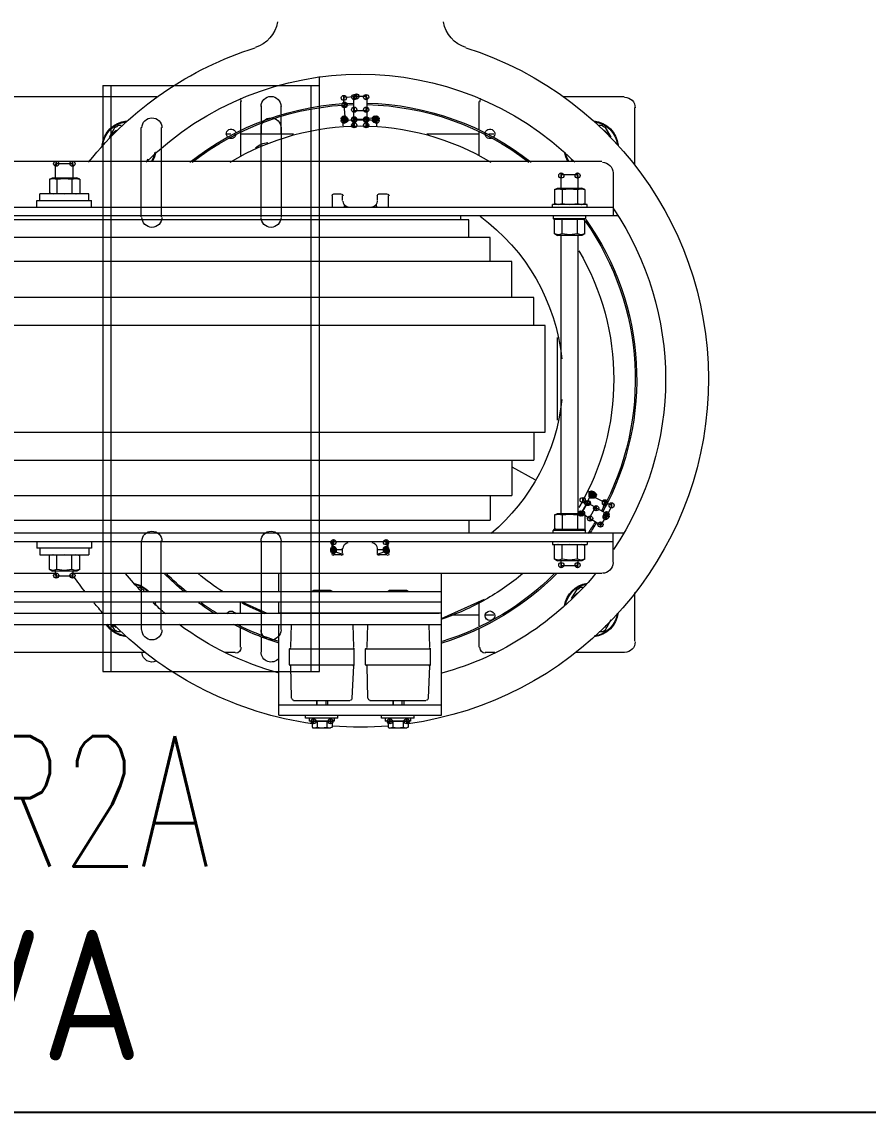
# Model space of a CAD drawing. Extents: x 758840 to 1108724, y -102573 to 143521.
# Drawn here: x 805965 to 806744, y 66133 to 67136 of the extents above; entities that cross this region are included whole.
import ezdxf

# ---------------------------------------------------------------- set-up
doc = ezdxf.new("R2010")
doc.units = 0
doc.header["$LTSCALE"] = 1000
doc.header["$MEASUREMENT"] = 0
for name, color, linetype in [('02电气-设备', 255, 'Continuous'), ('LWIRE', 1, 'Continuous'), ('PDF_0', 7, 'Continuous')]:
    doc.layers.add(name, color=color, linetype=linetype)
doc.styles.get("Standard").update_dxf_attribs({"font": 'gbenor.shx', "bigfont": 'gbcbig.shx'})
doc.styles.add('电气文字', font='txtd.shx', dxfattribs={"width": 0.8, "height": 3.5, "bigfont": 'HZTXT.shx'})

# ---------------------------------------------------------------- blocks, each defined once
blk = doc.blocks.new('2500KVA 变压器')
at = {"lineweight": -3}
blk.add_lwpolyline([(0, 0), (2400, 0), (2400, 1500), (0, 1500)], close=True, dxfattribs=at)
at = {"layer": 'PDF_0', "lineweight": 15}
for points in [[(1655.5, 405.6), (1854.9, 405.6), (1854.9, 945.3)], [(1655.5, 945.3), (1655.5, 405.6)], [(1655.5, 945.3), (1854.9, 945.3)], [(1662.9, 945.3), (1662.9, 405.6)], [(1847.4, 405.6), (1847.4, 945.3)], [(1854.9, 927), (1854.9, 953.5)], [(1407.7, 935.1), (1705.1, 935.1)], [(1877.4, 934.4), (1888.2, 935.1)], [(1877.4, 929), (1877.4, 933.8)], [(1886.2, 934.4), (1886.2, 908.6)], [(1897.8, 935.1), (1886.9, 935.1)], [(1898.5, 934.4), (1898.5, 908.6)], [(2079.5, 935.1), (2135.3, 935.1)], [(1782.1, 930.4), (1782.1, 904.5)], [(1801.1, 926.3), (1801.1, 912.7)], [(1819.5, 918.8), (1819.5, 926.3)], [(1854.9, 905.9), (1854.9, 925.6)], [(1877.4, 927.6), (1878.7, 912.7)], [(1880.8, 927.6), (1878, 927.6)], [(2001.9, 904.5), (2001.9, 930.4)], [(2144.9, 924.9), (2144.9, 871.8)], [(1819.5, 900.4), (1819.5, 917.4)], [(1876.7, 907.9), (1876.7, 914.7)], [(1877.4, 914.7), (1878.7, 915.4)], [(1878.7, 912.7), (1878.7, 914.7)], [(1886.9, 922.2), (1897.8, 922.2)], [(1897.8, 914), (1886.9, 914)], [(1898.5, 915.4), (1907.3, 914.7)], [(1898.5, 914), (1905.9, 913.3)], [(1905.9, 914.7), (1905.9, 912.7)], [(1907.3, 914.7), (1907.3, 907.9)], [(1661.6, 897.7), (1667, 907.2)], [(1669.1, 908.6), (1672.5, 908.6)], [(1690.9, 824.2), (1690.9, 906.5)], [(1709.2, 906.5), (1709.2, 824.2)], [(1801.1, 911.3), (1801.1, 900.4)], [(1801.1, 824.2), (1801.1, 906.5)], [(1819.5, 906.5), (1819.5, 824.2)], [(1886.2, 913.3), (1877.4, 912.7)], [(1885.5, 908.6), (1886.2, 908.6), (1884.2, 908.6)], [(1897.8, 913.3), (1886.9, 913.3)], [(1900.5, 908.6), (1897.8, 908.6)], [(1907.3, 912.7), (1898.5, 913.3)], [(2112.2, 908.6), (2115.6, 908.6)], [(2117.6, 907.2), (2123.1, 897.7)], [(1773.2, 900.4), (1769.1, 900.4)], [(1777.3, 900.4), (1776.6, 900.4)], [(1782.1, 903.1), (1782.1, 880.7)], [(1831.1, 900.4), (1782.1, 900.4)], [(2001.9, 900.4), (1953.6, 900.4)], [(2001.9, 880.7), (2001.9, 903.1)], [(2008, 900.4), (2006.7, 900.4)], [(2015.5, 900.4), (2010.8, 900.4)], [(2114.9, 875.2), (325.4, 875.2)], [(1697, 877.3), (1695.6, 875.2)], [(2088.4, 875.2), (2087, 877.3)], [(1611.9, 860.3), (1611.9, 873.2)], [(1627.6, 873.2), (1612.6, 873.2)], [(1628.2, 860.3), (1628.2, 873.2)], [(2125.1, 865), (2125.1, 825.5)], [(1606.4, 858.9), (1609.2, 860.3)], [(1606.4, 858.9), (1609.9, 859.6), (1613.3, 858.9)], [(1606.4, 858.9), (1606.4, 846)], [(1609.2, 860.3), (1631.6, 860.3)], [(1613.3, 858.9), (1620.1, 859.6), (1626.9, 858.9)], [(1613.3, 858.9), (1613.3, 846)], [(1626.9, 858.9), (1630.3, 859.6), (1634.4, 858.9)], [(1626.9, 858.9), (1626.9, 846)], [(1634.4, 858.9), (1631.6, 860.3)], [(1634.4, 858.9), (1634.4, 846)], [(2092.5, 863), (2077.5, 863)], [(2077.5, 850.7), (2077.5, 862.3)], [(2093.1, 850.7), (2093.1, 862.3)], [(1642.5, 845.3), (1597.6, 845.3)], [(1597.6, 839.2), (1597.6, 845.3)], [(1609.2, 845.3), (1606.4, 846)], [(1606.4, 846), (1609.9, 845.3), (1613.3, 846)], [(1613.3, 846), (1620.1, 845.3), (1626.9, 846)], [(1626.9, 846), (1630.3, 845.3), (1634.4, 846)], [(1631.6, 845.3), (1634.4, 846)], [(1642.5, 839.2), (1642.5, 845.3)], [(1866.5, 843.9), (1866.5, 833)], [(1867.8, 845.3), (1874.6, 845.3)], [(1876, 839.2), (1876, 843.9)], [(1908, 843.9), (1908, 839.2)], [(1909.3, 845.3), (1916.8, 845.3)], [(1918.2, 843.9), (1918.2, 833)], [(2071.3, 849.4), (2074.1, 850.7)], [(2071.3, 849.4), (2074.8, 850), (2078.2, 849.4)], [(2071.3, 849.4), (2071.3, 836.4)], [(2074.1, 850.7), (2096.5, 850.7)], [(2078.2, 849.4), (2085, 850), (2092.5, 849.4)], [(2078.2, 849.4), (2078.2, 836.4)], [(2092.5, 849.4), (2095.9, 850), (2099.3, 849.4)], [(2092.5, 849.4), (2092.5, 836.4)], [(2099.3, 849.4), (2096.5, 850.7)], [(2099.3, 849.4), (2099.3, 836.4)], [(1594.9, 839.2), (1645.2, 839.2)], [(1594.9, 833), (1594.9, 839.2)], [(1645.2, 833), (1645.2, 839.2)], [(1877.4, 835.7), (1877.4, 835.1)], [(1907.3, 835.1), (1907.3, 835.7)], [(2101.3, 835.7), (2069.3, 835.7)], [(2069.3, 833), (2069.3, 835.7)], [(2074.1, 835.7), (2071.3, 836.4)], [(2071.3, 836.4), (2074.8, 835.7), (2078.2, 836.4)], [(2078.2, 836.4), (2085, 835.7), (2092.5, 836.4)], [(2092.5, 836.4), (2095.9, 835.7), (2099.3, 836.4)], [(2096.5, 835.7), (2099.3, 836.4)], [(2101.3, 833), (2101.3, 835.7)], [(310.4, 825.5), (2129.9, 825.5)], [(2125.1, 833), (315.2, 833)], [(1984.9, 821.5), (1984.9, 825.5)], [(2070, 825.5), (2070, 822.8)], [(2099.9, 825.5), (2099.9, 822.8)], [(1992.4, 821.5), (1532.3, 821.5)], [(1992.4, 805.1), (1992.4, 821.5)], [(2070, 822.8), (2099.9, 822.8)], [(2070.7, 822.1), (2070, 822.8)], [(2070.7, 822.1), (2099.3, 822.1)], [(2074.1, 822.1), (2071.3, 821.5)], [(2078.2, 821.5), (2074.8, 822.1), (2071.3, 821.5)], [(2071.3, 808.5), (2071.3, 821.5)], [(2092.5, 821.5), (2085, 822.1), (2078.2, 821.5)], [(2078.2, 808.5), (2078.2, 821.5)], [(2099.3, 821.5), (2095.9, 822.1), (2092.5, 821.5)], [(2092.5, 808.5), (2092.5, 821.5)], [(2096.5, 822.1), (2099.3, 821.5)], [(2099.3, 822.1), (2099.9, 822.8)], [(2099.3, 808.5), (2099.3, 821.5)], [(2012.1, 805.1), (1526.8, 805.1)], [(2012.1, 783.3), (2012.1, 805.1)], [(2071.3, 808.5), (2074.1, 807.2)], [(2078.2, 808.5), (2074.8, 807.8), (2071.3, 808.5)], [(2096.5, 807.2), (2074.1, 807.2)], [(2077.5, 551.2), (2077.5, 807.2)], [(2092.5, 808.5), (2085, 807.8), (2078.2, 808.5)], [(2099.3, 808.5), (2095.9, 807.8), (2092.5, 808.5)], [(2093.1, 551.2), (2093.1, 807.2)], [(2099.3, 808.5), (2096.5, 807.2)], [(2031.9, 783.3), (1526.8, 783.3)], [(2031.9, 750), (2031.9, 783.3)], [(2052.3, 750), (1526.8, 750)], [(2052.3, 724.1), (2052.3, 750)], [(2062.5, 724.1), (1526.8, 724.1)], [(2062.5, 626.1), (2062.5, 724.1)], [(2074.1, 637), (2074.1, 713.2)], [(1526.8, 626.1), (2062.5, 626.1)], [(2052.3, 626.1), (2052.3, 600.2)], [(1526.8, 600.2), (2052.3, 600.2)], [(2031.9, 600.2), (2031.9, 567.6)], [(2031.9, 594.1), (2053, 582.5)], [(2101.3, 572.3), (2107.4, 568.9)], [(1526.8, 567.6), (2031.9, 567.6)], [(2012.1, 567.6), (2012.1, 545.1)], [(2097.9, 565.5), (2097.2, 563.5), (2097.2, 564.2)], [(2119.7, 550.5), (2097.2, 563.5)], [(2101.3, 561.4), (2105.4, 569.6)], [(2104.7, 568.2), (2106.7, 567.6)], [(2104.7, 567.6), (2118.3, 561.4)], [(2107.4, 568.2), (2106.7, 566.9)], [(2093.1, 552.6), (2095.2, 551.2)], [(2108.8, 556.7), (2103.3, 547.1)], [(2116.3, 557.4), (2117.6, 561.4)], [(2123.8, 558), (2119, 548.5)], [(2119.7, 560.8), (2123.8, 558.7)], [(1532.3, 545.1), (2012.1, 545.1)], [(1992.4, 545.1), (1992.4, 533.5)], [(2071.3, 549.9), (2074.1, 551.2)], [(2071.3, 549.9), (2074.8, 550.5), (2078.2, 549.9)], [(2071.3, 549.9), (2071.3, 536.9)], [(2074.1, 551.2), (2096.5, 551.2)], [(2078.2, 549.9), (2085, 550.5), (2092.5, 549.9)], [(2078.2, 549.9), (2078.2, 536.9)], [(2092.5, 549.9), (2095.9, 550.5), (2099.3, 549.9)], [(2092.5, 549.9), (2092.5, 536.9)], [(2099.3, 549.9), (2096.5, 551.2)], [(2099.3, 549.9), (2099.3, 536.9)], [(2113.6, 540.3), (2099.3, 549.2)], [(2114.2, 540.3), (2119.7, 549.9)], [(305.7, 533.5), (2134.7, 533.5)], [(2070.7, 536.3), (2070, 535.6)], [(2099.9, 535.6), (2070, 535.6)], [(2070, 533.5), (2070, 535.6)], [(2099.3, 536.3), (2070.7, 536.3)], [(2074.1, 536.3), (2071.3, 536.9)], [(2071.3, 536.9), (2074.8, 536.3), (2078.2, 536.9)], [(2078.2, 536.9), (2085, 536.3), (2092.5, 536.9)], [(2092.5, 536.9), (2095.9, 536.3), (2099.3, 536.9)], [(2096.5, 536.3), (2099.3, 536.9)], [(2099.3, 536.3), (2099.9, 535.6)], [(2099.9, 533.5), (2099.9, 535.6)], [(2125.1, 506.3), (2125.1, 533.5)], [(315.2, 525.4), (2125.1, 525.4)], [(1594.9, 525.4), (1594.9, 519.2)], [(1645.2, 525.4), (1645.2, 519.2)], [(1690.9, 526), (1690.9, 444.4)], [(1709.2, 444.4), (1709.2, 526)], [(1801.1, 526), (1801.1, 444.4)], [(1819.5, 444.4), (1819.5, 526)], [(1866.5, 514.5), (1866.5, 525.4)], [(1867.1, 524.7), (1867.1, 518.6)], [(1916.8, 524.7), (1916.8, 518.6)], [(1918.2, 514.5), (1918.2, 525.4)], [(2069.3, 525.4), (2069.3, 522.6)], [(2069.3, 522.6), (2101.3, 522.6)], [(2074.1, 522.6), (2071.3, 522)], [(2078.2, 522), (2074.8, 522.6), (2071.3, 522)], [(2092.5, 522), (2085, 522.6), (2078.2, 522)], [(2099.3, 522), (2095.9, 522.6), (2092.5, 522)], [(2096.5, 522.6), (2099.3, 522)], [(2101.3, 525.4), (2101.3, 522.6)], [(1645.2, 519.2), (1594.9, 519.2)], [(1597.6, 519.2), (1597.6, 513.1)], [(1597.6, 513.1), (1642.5, 513.1)], [(1609.2, 513.1), (1606.4, 512.4)], [(1613.3, 512.4), (1609.9, 513.1), (1606.4, 512.4)], [(1606.4, 499.5), (1606.4, 512.4)], [(1626.9, 512.4), (1620.1, 513.1), (1613.3, 512.4)], [(1613.3, 499.5), (1613.3, 512.4)], [(1634.4, 512.4), (1630.3, 513.1), (1626.9, 512.4)], [(1626.9, 499.5), (1626.9, 512.4)], [(1631.6, 513.1), (1634.4, 512.4)], [(1634.4, 499.5), (1634.4, 512.4)], [(1642.5, 519.2), (1642.5, 513.1)], [(1867.1, 517.2), (1867.1, 516.5)], [(1867.8, 517.9), (1876, 517.9)], [(1867.8, 516.5), (1876, 513.8)], [(1874.6, 513.1), (1867.8, 513.1)], [(1876, 514.5), (1876, 519.2)], [(1908, 519.2), (1908, 514.5)], [(1908, 517.9), (1916.2, 517.9)], [(1916.8, 516.5), (1908.7, 513.8)], [(1916.8, 513.1), (1909.3, 513.1)], [(1916.8, 517.9), (1916.2, 517.9)], [(1916.8, 517.2), (1916.8, 516.5)], [(2071.3, 509), (2071.3, 522)], [(2078.2, 509), (2078.2, 522)], [(2092.5, 509), (2092.5, 522)], [(2099.3, 509), (2099.3, 522)], [(2071.3, 509), (2074.1, 507.7)], [(2078.2, 509), (2074.8, 508.3), (2071.3, 509)], [(2096.5, 507.7), (2074.1, 507.7)], [(2077.5, 503.6), (2077.5, 507.7)], [(2092.5, 502.9), (2077.5, 502.9)], [(2092.5, 509), (2085, 508.3), (2078.2, 509)], [(2099.3, 509), (2095.9, 508.3), (2092.5, 509)], [(2093.1, 503.6), (2093.1, 507.7)], [(2099.3, 509), (2096.5, 507.7)], [(828.4, 496.1), (1611.9, 496.1)], [(1606.4, 499.5), (1609.2, 498.1)], [(1613.3, 499.5), (1609.9, 498.8), (1606.4, 499.5)], [(1631.6, 498.1), (1609.2, 498.1)], [(1611.9, 494.1), (1611.9, 498.1)], [(1627.6, 493.4), (1612.6, 493.4)], [(1626.9, 499.5), (1620.1, 498.8), (1613.3, 499.5)], [(1634.4, 499.5), (1630.3, 498.8), (1626.9, 499.5)], [(1628.2, 494.1), (1628.2, 498.1)], [(1628.2, 496.1), (2114.9, 496.1)], [(1634.4, 499.5), (1631.6, 498.1)], [(1817.5, 479.1), (1817.5, 496.1)], [(1967.2, 469.5), (1967.2, 479.1), (1967.2, 496.1)], [(1687.4, 483.2), (1690.2, 483.2)], [(2094.5, 483.2), (2097.2, 483.2)], [(1967.2, 479.1), (473.1, 479.1)], [(1692.2, 481.8), (1693.6, 479.1)], [(1848.1, 479.8), (1849.5, 480.4)], [(1852.9, 479.8), (1850.1, 480.4), (1848.1, 479.8)], [(1848.1, 479.1), (1848.1, 479.8)], [(1865.1, 480.4), (1849.5, 480.4)], [(1864.4, 480.4), (1861.7, 479.8), (1856.9, 480.4), (1852.9, 479.8)], [(1852.9, 479.1), (1852.9, 479.8)], [(1861.7, 479.1), (1861.7, 479.8)], [(1866.5, 479.8), (1865.1, 480.4), (1864.4, 480.4)], [(1866.5, 479.8), (1865.1, 480.4)], [(1866.5, 479.1), (1866.5, 479.8)], [(1918.2, 479.8), (1918.9, 480.4)], [(1922.3, 479.8), (1920.2, 480.4), (1918.2, 479.8)], [(1918.2, 479.1), (1918.2, 479.8)], [(1935.2, 480.4), (1918.9, 480.4)], [(1933.9, 480.4), (1931.8, 479.8), (1927, 480.4), (1922.3, 479.8)], [(1922.3, 479.1), (1922.3, 479.8)], [(1931.8, 479.1), (1931.8, 479.8)], [(1936.6, 479.8), (1935.2, 480.4), (1933.9, 480.4)], [(1936.6, 479.8), (1935.2, 480.4)], [(1936.6, 479.1), (1936.6, 479.8)], [(1967.2, 454.6), (2006.7, 472.3)], [(2087, 472.9), (2092.5, 481.8)], [(2144.9, 478.4), (2144.9, 433.5)], [(1965.2, 469.5), (475.2, 469.5)], [(1782.1, 459.3), (1782.1, 469.5)], [(1784.1, 469.5), (1806.6, 459.3)], [(1967.2, 469.5), (1817.5, 469.5)], [(1817.5, 459.3), (1817.5, 469.5)], [(1967.2, 365.4), (1967.2, 374.9), (1967.2, 383.1), (1967.2, 449.1), (1967.2, 459.3), (1967.2, 469.5)], [(2001.9, 447.8), (2001.9, 470.2)], [(475.2, 459.3), (1965.2, 459.3)], [(1967.2, 459.3), (1817.5, 459.3)], [(1975.4, 458), (2001.9, 458)], [(2006.7, 458), (2015.5, 458)], [(2123.1, 453.2), (2117.6, 443)], [(473.1, 449.1), (1967.2, 449.1)], [(1667, 443), (1663.6, 449.1)], [(1672.5, 442.3), (1669.1, 442.3)], [(1782.1, 447.8), (1782.1, 449.1)], [(1782.1, 428), (1782.1, 445.7)], [(1801.1, 449.1), (1801.1, 438.9)], [(1817.5, 365.4), (1817.5, 374.9), (1817.5, 383.1), (1817.5, 449.1)], [(1829, 449.1), (1828.3, 428)], [(1885.5, 449.1), (1886.2, 428)], [(1899.1, 449.1), (1898.5, 428)], [(1955.6, 449.1), (1956.3, 428)], [(2001.9, 428), (2001.9, 445.7)], [(2115.6, 442.3), (2112.2, 442.3)], [(1801.1, 437.6), (1801.1, 423.9)], [(1694.3, 423.3), (1417.9, 423.3)], [(1777.3, 423.3), (1767.8, 423.3)], [(1827, 426.7), (1886.9, 426.7)], [(1827, 426.7), (1827, 411.7)], [(1886.9, 411.7), (1886.9, 426.7)], [(1897.1, 426.7), (1957, 426.7)], [(1897.1, 426.7), (1897.1, 411.7)], [(1957, 411.7), (1957, 426.7)], [(2016.2, 423.3), (2007.4, 423.3)], [(2135.3, 423.3), (2090.4, 423.3)], [(1827, 411.7), (1886.9, 411.7)], [(1897.1, 411.7), (1957, 411.7)], [(1828.3, 411), (1829, 381.1)], [(1886.2, 411), (1884.8, 381.1)], [(1898.5, 411), (1899.1, 381.1)], [(1956.3, 411), (1955, 381.1)], [(1817.5, 374.9), (1967.2, 374.9)], [(1831.1, 379), (1882.8, 379)], [(1852.2, 379), (1852.2, 374.9)], [(1852.9, 374.9), (1852.9, 379)], [(1861, 374.9), (1861, 379)], [(1862.4, 379), (1862.4, 374.9)], [(1901.2, 379), (1952.9, 379)], [(1922.3, 379), (1922.3, 374.9)], [(1923, 374.9), (1923, 379)], [(1931.1, 374.9), (1931.1, 379)], [(1932.5, 379), (1932.5, 374.9)], [(1817.5, 365.4), (1967.2, 365.4)], [(1842, 362.7), (1842, 365.4)], [(1871.9, 362.7), (1842, 362.7)], [(1845.4, 362.7), (1845.4, 360)], [(1868.5, 362.7), (1868.5, 360)], [(1871.9, 362.7), (1871.9, 365.4)], [(1912.1, 362.7), (1912.1, 365.4)], [(1942, 362.7), (1912.1, 362.7)], [(1915.5, 362.7), (1915.5, 360)], [(1938.6, 362.7), (1938.6, 360)], [(1942, 362.7), (1942, 365.4)], [(1868.5, 360), (1845.4, 360)], [(1848.1, 360), (1866.5, 360)], [(1848.1, 360), (1848.1, 354.5)], [(1848.1, 354.5), (1849.5, 353.8)], [(1848.1, 354.5), (1849.5, 353.8), (1850.1, 353.8)], [(1849.5, 353.8), (1865.1, 353.8)], [(1850.1, 353.8), (1852.9, 354.5), (1856.9, 353.8), (1861.7, 354.5)], [(1852.9, 360), (1852.9, 354.5)], [(1861.7, 360), (1861.7, 354.5)], [(1861.7, 354.5), (1864.4, 353.8), (1866.5, 354.5)], [(1866.5, 354.5), (1865.1, 353.8)], [(1866.5, 360), (1866.5, 354.5)], [(1938.6, 360), (1915.5, 360)], [(1918.2, 360), (1936.6, 360)], [(1918.2, 360), (1918.2, 354.5)], [(1918.2, 354.5), (1918.9, 353.8)], [(1918.2, 354.5), (1918.9, 353.8)], [(1918.9, 353.8), (1935.2, 353.8)], [(1919.6, 353.8), (1920.2, 353.8)], [(1920.2, 353.8), (1922.3, 354.5), (1927, 353.8), (1931.8, 354.5)], [(1922.3, 360), (1922.3, 354.5)], [(1931.8, 360), (1931.8, 354.5)], [(1931.8, 354.5), (1933.9, 353.8), (1936.6, 354.5)], [(1936.6, 354.5), (1935.2, 353.8)], [(1936.6, 360), (1936.6, 354.5)]]:
    blk.add_lwpolyline(points, dxfattribs=at)
for points in [[(1877.4, 931.4), (1877.4, 936.1), (1877.4, 936.1)], [(1886.9, 932.1), (1886.9, 936.8), (1886.9, 936.8)], [(1888.9, 932.7), (1888.9, 937.5), (1888.9, 937.5)], [(1888.9, 932.7), (1888.9, 937.5), (1888.9, 937.5)], [(1897.8, 932.1), (1897.8, 936.8), (1897.8, 936.8)], [(1878, 925.3), (1878, 930), (1878, 930)], [(1878, 924.6), (1878, 929.3), (1878, 929.3)], [(1886.9, 920.5), (1886.9, 925.3), (1886.9, 925.3)], [(1897.8, 920.5), (1897.8, 925.3), (1897.8, 925.3)], [(1877.4, 912.3), (1877.4, 917.1), (1877.4, 917.1)], [(1877.4, 910.3), (1877.4, 915), (1877.4, 915)], [(1878, 912.3), (1878, 917.1), (1878, 917.1)], [(1878.7, 911), (1878.7, 915.7), (1878.7, 915.7)], [(1878.7, 911), (1878.7, 915.7), (1878.7, 915.7)], [(1886.9, 911.6), (1886.9, 916.4), (1886.9, 916.4)], [(1886.9, 911), (1886.9, 915.7), (1886.9, 915.7)], [(1897.8, 911.6), (1897.8, 916.4), (1897.8, 916.4)], [(1897.8, 911), (1897.8, 915.7), (1897.8, 915.7)], [(1905.9, 912.3), (1905.9, 917.1), (1905.9, 917.1)], [(1905.9, 911), (1905.9, 915.7), (1905.9, 915.7)], [(1907.3, 912.3), (1907.3, 917.1), (1907.3, 917.1)], [(1907.3, 910.3), (1907.3, 915), (1907.3, 915)], [(1886.9, 906.2), (1886.9, 911), (1886.9, 911)], [(1897.8, 906.2), (1897.8, 911), (1897.8, 911)], [(1612.6, 870.8), (1612.6, 875.6), (1612.6, 875.6)], [(1627.6, 870.8), (1627.6, 875.6), (1627.6, 875.6)], [(2077.5, 859.9), (2077.5, 864.7), (2077.5, 864.7)], [(2092.5, 859.9), (2092.5, 864.7), (2092.5, 864.7)], [(1878.7, 834.4), (1878.7, 833)], [(1905.9, 834.4), (1905.9, 833)], [(2097.2, 561.1), (2097.2, 565.9), (2097.2, 565.9)], [(2101.3, 558.4), (2101.3, 563.1), (2101.3, 563.1)], [(2102, 558.4), (2102, 563.1), (2102, 563.1)], [(2105.4, 567.2), (2105.4, 572), (2105.4, 572)], [(2105.4, 565.9), (2105.4, 570.6), (2105.4, 570.6)], [(2105.4, 565.2), (2105.4, 569.9), (2105.4, 569.9)], [(2106.7, 565.2), (2106.7, 569.9), (2106.7, 569.9)], [(2107.4, 565.9), (2107.4, 570.6), (2107.4, 570.6)], [(2117.6, 559.1), (2117.6, 563.8), (2117.6, 563.8)], [(2117.6, 558.4), (2117.6, 563.1), (2117.6, 563.1)], [(2095.2, 548.8), (2095.2, 553.6), (2095.2, 553.6)], [(2095.2, 548.8), (2095.2, 553.6), (2095.2, 553.6)], [(2101.3, 560.8), (2095.9, 551.2)], [(2096.5, 548.8), (2096.5, 553.6), (2096.5, 553.6)], [(2109.5, 553.6), (2109.5, 558.4), (2109.5, 558.4)], [(2119, 548.2), (2119, 552.9), (2119, 552.9)], [(2123.8, 556.3), (2123.8, 561.1), (2123.8, 561.1)], [(2104, 544.1), (2104, 548.8), (2104, 548.8)], [(2113.6, 538.6), (2113.6, 543.4), (2113.6, 543.4)], [(2118.3, 545.4), (2118.3, 550.2), (2118.3, 550.2)], [(2119, 546.1), (2119, 550.9), (2119, 550.9)], [(1867.8, 522.3), (1867.8, 527.1), (1867.8, 527.1)], [(1916.2, 522.3), (1916.2, 527.1), (1916.2, 527.1)], [(1867.8, 516.2), (1867.8, 520.9), (1867.8, 520.9)], [(1867.8, 515.5), (1867.8, 520.3), (1867.8, 520.3)], [(1867.8, 514.8), (1867.8, 519.6), (1867.8, 519.6)], [(1867.8, 514.1), (1867.8, 518.9), (1867.8, 518.9)], [(1916.2, 516.2), (1916.2, 520.9), (1916.2, 520.9)], [(1916.2, 514.8), (1916.2, 519.6), (1916.2, 519.6)], [(1916.8, 514.1), (1916.8, 518.9), (1916.8, 518.9)], [(2077.5, 501.2), (2077.5, 506), (2077.5, 506)], [(2092.5, 501.2), (2092.5, 506), (2092.5, 506)], [(1612.6, 491.7), (1612.6, 496.4), (1612.6, 496.4)], [(1627.6, 491.7), (1627.6, 496.4), (1627.6, 496.4)], [(1849.5, 357.6), (1849.5, 362.3), (1849.5, 362.3)], [(1865.1, 357.6), (1865.1, 362.3), (1865.1, 362.3)], [(1919.6, 357.6), (1919.6, 362.3), (1919.6, 362.3)], [(1935.2, 357.6), (1935.2, 362.3), (1935.2, 362.3)]]:
    blk.add_lwpolyline(points, close=True, dxfattribs=at)
blk.add_circle((2011.8, 457), 4.42, dxfattribs=at)
for points in [[(1816.3, 1003.7), (1814.4, 992.6), (1806.4, 983.5), (1795.7, 980.1)], [(1989.7, 980.1), (1978.9, 983.5), (1971, 992.6), (1969, 1003.7)], [(1642.4, 874.6), (1682, 924.2), (1735.3, 960.8), (1795.7, 980)], [(1695.5, 874.7), (1804.8, 982.5), (1980.5, 982.5), (2089.9, 874.7)], [(1989.6, 980), (2132.2, 934.7), (2224.4, 796.8), (2211.8, 647.7)], [(1801.1, 925.9), (1801.1, 931), (1805.2, 935.1), (1810.3, 935.1)], [(1810.3, 935.1), (1815.4, 935.1), (1819.5, 931), (1819.5, 925.9)], [(2135.7, 934.4), (2141.1, 934.4), (2145.5, 930), (2145.5, 924.6)], [(1735.5, 874.6), (1778.7, 908.6), (1831.7, 927.6), (1886.7, 928.9)], [(1737.8, 874.7), (1780.5, 907.8), (1832.7, 926.3), (1886.7, 927.6)], [(1781.7, 933.1), (1782.4, 932.2), (1782.7, 931.1), (1782.7, 930)], [(1898.7, 928.9), (1953.6, 927.6), (2006.6, 908.6), (2049.8, 874.6)], [(1898.7, 927.6), (1952.6, 926.3), (2004.8, 907.8), (2047.5, 874.7)], [(2002.6, 930), (2002.6, 931.1), (2003, 932.2), (2003.7, 933.1)], [(1691.5, 906.2), (1691.5, 911.3), (1695.6, 915.4), (1700.7, 915.4)], [(1700.7, 915.4), (1705.8, 915.4), (1709.9, 911.3), (1709.9, 906.2)], [(1772.8, 874.7), (1846.6, 919), (1938.8, 919), (2012.6, 874.7)], [(1801.1, 906.2), (1801.1, 911.3), (1805.2, 915.4), (1810.3, 915.4)], [(1810.3, 915.4), (1815.4, 915.4), (1819.5, 911.3), (1819.5, 906.2)], [(1654.9, 890.3), (1656.1, 902.1), (1665.4, 911.4), (1677.2, 912.5)], [(1655.6, 890.8), (1657, 901.8), (1665.7, 910.4), (1676.6, 911.8)], [(1663.2, 899.4), (1664.5, 901.3), (1666.1, 902.9), (1668, 904.2)], [(1667.2, 906.9), (1667.9, 907.4), (1668.6, 907.8), (1669.3, 908.1)], [(1769.7, 902.8), (1770.5, 904.4), (1772.3, 905.4), (1774.1, 905.1)], [(1774.1, 905.1), (1775.9, 904.9), (1777.4, 903.7), (1777.8, 901.9)], [(2007.5, 901.9), (2008, 903.7), (2009.5, 904.9), (2011.3, 905.1)], [(2011.3, 905.1), (2013.1, 905.4), (2014.8, 904.4), (2015.7, 902.8)], [(2107.5, 912.5), (2119.3, 911.4), (2128.6, 902.1), (2129.8, 890.3)], [(2108.1, 911.8), (2119, 910.4), (2127.6, 901.8), (2129, 890.8)], [(2115.4, 908.1), (2116.1, 907.8), (2116.8, 907.4), (2117.5, 906.9)], [(2116.7, 904.2), (2118.5, 902.9), (2120.1, 901.3), (2121.4, 899.4)], [(1770.2, 897.9), (1769, 899.3), (1768.8, 901.2), (1769.7, 902.8)], [(1775.6, 896.8), (1774.3, 896.1), (1772.7, 896.2), (1771.4, 896.9)], [(1778, 900.3), (1777.8, 898.8), (1776.9, 897.5), (1775.6, 896.8)], [(2009.7, 896.8), (2008.4, 897.5), (2007.5, 898.8), (2007.4, 900.3)], [(2013.9, 896.9), (2012.6, 896.2), (2011, 896.1), (2009.7, 896.8)], [(2015.7, 902.8), (2016.6, 901.2), (2016.3, 899.3), (2015.2, 897.9)], [(1703.4, 883.4), (1702.8, 880.5), (1701.8, 877.8), (1700.3, 875.3)], [(1704.2, 884), (1703.7, 880.9), (1702.6, 877.9), (1701, 875.2)], [(1796, 887.8), (1799.3, 890.5), (1803.3, 892.2), (1807.5, 892.8)], [(2083.6, 875.2), (2082.1, 877.9), (2081, 880.9), (2080.5, 884)], [(2084.4, 875.3), (2082.9, 877.8), (2081.8, 880.5), (2081.3, 883.4)], [(1695.5, 875.6), (1695.4, 875.4), (1695.3, 875.2), (1695.1, 875.1)], [(2089.5, 875.1), (2089.4, 875.2), (2089.3, 875.4), (2089.1, 875.6)], [(2115.3, 874.5), (2120.7, 874.5), (2125.1, 870.1), (2125.1, 864.7)], [(1866.5, 843.6), (1866.5, 844.5), (1867.2, 845.3), (1868.2, 845.3)], [(1875, 845.3), (1875.9, 845.3), (1876.7, 844.5), (1876.7, 843.6)], [(1908, 843.6), (1908, 844.5), (1908.7, 845.3), (1909.7, 845.3)], [(1917.2, 845.3), (1918.1, 845.3), (1918.9, 844.5), (1918.9, 843.6)], [(1878, 834.7), (1878, 833.8), (1877.3, 833), (1876.3, 833)], [(1881.4, 833.1), (1878.7, 833.6), (1876.7, 836), (1876.7, 838.8)], [(1908, 838.8), (1908, 836), (1906, 833.6), (1903.2, 833.1)], [(1909, 833), (1908.1, 833), (1907.3, 833.8), (1907.3, 834.7)], [(1700.7, 814.6), (1695.6, 814.6), (1691.5, 818.8), (1691.5, 823.8)], [(1709.9, 823.8), (1709.9, 818.8), (1705.8, 814.6), (1700.7, 814.6)], [(1810.3, 814.6), (1805.2, 814.6), (1801.1, 818.8), (1801.1, 823.8)], [(1819.5, 823.8), (1819.5, 818.8), (1815.4, 814.6), (1810.3, 814.6)], [(2002.7, 824.9), (2045.3, 793.7), (2072.6, 745.9), (2077.9, 693.4)], [(2125.6, 831.6), (2189.4, 736.8), (2189.4, 612.7), (2125.6, 517.9)], [(2073.6, 821.7), (2073.7, 821.7), (2073.8, 821.6), (2073.8, 821.5)], [(2098.5, 821.7), (2098.6, 821.5), (2098.8, 821.2), (2099, 820.9)], [(2099.5, 820.3), (2154.9, 741.5), (2160.8, 638.1), (2114.6, 553.6)], [(2100, 821.9), (2156.3, 742.6), (2162.4, 638.2), (2115.8, 552.9)], [(2093.6, 793), (2136.5, 720), (2136.5, 629.5), (2093.6, 556.6)], [(2077.9, 656.1), (2073.1, 608), (2049.7, 563.8), (2012.8, 532.6)], [(2211.8, 647.7), (2199.2, 498.7), (2085, 378.2), (1936.9, 357.6)], [(2108.6, 543.2), (2106.5, 539.7), (2104.2, 536.2), (2101.9, 532.8)], [(2109.8, 542.5), (2107.8, 539.2), (2105.8, 536), (2103.6, 532.9)], [(1691.5, 525.7), (1691.5, 530.8), (1695.6, 534.9), (1700.7, 534.9)], [(1700.7, 534.9), (1705.8, 534.9), (1709.9, 530.8), (1709.9, 525.7)], [(1801.1, 525.7), (1801.1, 530.8), (1805.2, 534.9), (1810.3, 534.9)], [(1810.3, 534.9), (1815.4, 534.9), (1819.5, 530.8), (1819.5, 525.7)], [(1876.7, 518.9), (1876.7, 521.7), (1878.7, 524.1), (1881.4, 524.6)], [(1903.2, 524.6), (1906, 524.1), (1908, 521.7), (1908, 518.9)], [(1868.2, 512.4), (1867.2, 512.4), (1866.5, 513.2), (1866.5, 514.1)], [(1876.7, 514.1), (1876.7, 513.2), (1875.9, 512.4), (1875, 512.4)], [(1909.7, 512.4), (1908.7, 512.4), (1908, 513.2), (1908, 514.1)], [(1918.9, 514.1), (1918.9, 513.2), (1918.1, 512.4), (1917.2, 512.4)], [(2125.1, 506), (2125.1, 500.5), (2120.7, 496.1), (2115.3, 496.1)], [(1639.3, 478.9), (1635.7, 483.6), (1632.1, 488.4), (1628.8, 493.3)], [(1691.5, 478.9), (1686.2, 484.3), (1681.1, 490), (1676.3, 495.9)], [(1730.5, 478.9), (1724.1, 484.3), (1717.9, 490), (1712, 495.9)], [(1732.8, 478.8), (1726.3, 484.2), (1720, 489.8), (1714, 495.8)], [(1766.3, 478.9), (1758.3, 484), (1750.6, 489.7), (1743.2, 495.8)], [(2109.1, 495.9), (2072.4, 451.5), (2023.1, 419.5), (1967.6, 404.2)], [(2073.4, 495.9), (2043.9, 466.2), (2007.6, 444.2), (1967.6, 431.8)], [(2071.3, 495.8), (2042.4, 466.9), (2006.8, 445.4), (1967.7, 433.3)], [(2042.1, 495.8), (2031.2, 486.7), (2019.6, 478.7), (2007.2, 471.7)], [(1683.5, 486.9), (1689.1, 486.1), (1694.3, 483.2), (1698.1, 479)], [(1684, 486.2), (1689.1, 485.2), (1693.8, 482.7), (1697.3, 478.9)], [(1690, 482.7), (1690.7, 482.4), (1691.4, 482), (1692.1, 481.5)], [(2080.5, 466.3), (2082.2, 476.9), (2090.5, 485.3), (2101.2, 486.9)], [(2081.3, 466.8), (2083.1, 476.6), (2090.8, 484.3), (2100.6, 486.2)], [(2092.6, 481.5), (2093.3, 482), (2094, 482.4), (2094.7, 482.7)], [(2089.1, 474.7), (2090.1, 475.9), (2091.2, 477), (2092.4, 478)], [(1656.1, 458.9), (1653.1, 462.2), (1650.2, 465.5), (1647.3, 468.9)], [(1713.2, 458.9), (1709.3, 462.1), (1705.5, 465.5), (1701.8, 468.9)], [(1702.9, 469), (1703.1, 468.3), (1703.2, 467.6), (1703.4, 466.8)], [(1703.6, 469), (1703.8, 468.1), (1704, 467.2), (1704.2, 466.3)], [(1758.2, 459), (1753.2, 462.1), (1748.3, 465.4), (1743.5, 468.9)], [(1761.1, 458.8), (1755.9, 462), (1750.9, 465.3), (1745.9, 468.8)], [(1804.7, 458.9), (1797.4, 461.8), (1790.3, 465.2), (1783.3, 468.9)], [(2006.9, 471.5), (1994.4, 464.5), (1981.2, 458.6), (1967.6, 454)], [(1655, 459.1), (1655, 459.4), (1654.9, 459.6), (1654.9, 459.9)], [(1655.7, 459.1), (1655.7, 459.2), (1655.7, 459.3), (1655.7, 459.3)], [(1769.6, 458.9), (1770.3, 460.4), (1771.9, 461.4), (1773.6, 461.4)], [(1773.6, 461.4), (1775.2, 461.4), (1776.8, 460.4), (1777.5, 458.9)], [(2129.8, 459.9), (2128.6, 448.2), (2119.3, 438.9), (2107.6, 437.7)], [(2129, 459.3), (2127.6, 448.4), (2119, 439.8), (2108.1, 438.4)], [(1677.1, 437.7), (1669.5, 438.5), (1662.7, 442.7), (1658.6, 449.1)], [(1676.5, 438.4), (1669.5, 439.3), (1663.2, 443.3), (1659.4, 449.2)], [(1667.6, 446.3), (1666.5, 447.1), (1665.6, 448), (1664.7, 449)], [(1848.5, 357.6), (1779.2, 367.2), (1715, 399.3), (1665.6, 448.9)], [(1669.3, 442.1), (1668.6, 442.4), (1667.9, 442.8), (1667.2, 443.3)], [(1700.7, 434.8), (1695.6, 434.8), (1691.5, 438.9), (1691.5, 444)], [(1709.9, 444), (1709.9, 438.9), (1705.8, 434.8), (1700.7, 434.8)], [(1817.7, 404.2), (1784.6, 413.3), (1753.5, 428.5), (1725.9, 448.9)], [(1817.7, 431.8), (1803.3, 436.3), (1789.3, 442), (1775.9, 448.9)], [(1817.7, 433.3), (1804.4, 437.4), (1791.5, 442.6), (1779.1, 448.9)], [(1810.3, 434.8), (1805.2, 434.8), (1801.1, 438.9), (1801.1, 444)], [(1819.5, 444), (1819.5, 438.9), (1815.4, 434.8), (1810.3, 434.8)], [(2117.5, 443.3), (2116.8, 442.8), (2116.1, 442.4), (2115.4, 442.1)], [(2121.5, 450.8), (2120.2, 449.1), (2118.8, 447.6), (2117.1, 446.3)], [(2145.5, 433.1), (2145.5, 427.7), (2141.1, 423.3), (2135.7, 423.3)], [(1696.1, 415.6), (1693.6, 417.1), (1691.9, 419.7), (1691.6, 422.6)], [(1782.7, 427.7), (1782.7, 424.9), (1780.5, 422.6), (1777.6, 422.6)], [(1807.3, 414.9), (1803.6, 416.2), (1801.1, 419.7), (1801.1, 423.6)], [(1828.3, 427.6), (1828.3, 427.1), (1827.9, 426.7), (1827.3, 426.7)], [(1887.2, 426.7), (1886.7, 426.7), (1886.2, 427.1), (1886.2, 427.6)], [(1898.5, 427.6), (1898.4, 427.1), (1898, 426.7), (1897.4, 426.7)], [(1957.3, 426.7), (1956.8, 426.7), (1956.3, 427.1), (1956.3, 427.6)], [(2007.7, 422.6), (2004.9, 422.6), (2002.6, 424.9), (2002.6, 427.7)], [(1704.4, 415.2), (1701.8, 414), (1698.7, 414.2), (1696.1, 415.6)], [(1817.5, 417.8), (1815, 414.8), (1810.9, 413.6), (1807.3, 414.9)], [(1827.3, 411.7), (1827.9, 411.7), (1828.3, 411.3), (1828.3, 410.7)], [(1886.2, 410.7), (1886.2, 411.3), (1886.7, 411.7), (1887.2, 411.7)], [(1897.4, 411.7), (1898, 411.7), (1898.4, 411.3), (1898.5, 410.7)], [(1956.3, 410.7), (1956.3, 411.3), (1956.8, 411.7), (1957.3, 411.7)], [(1831.4, 379), (1830.5, 379), (1829.7, 379.7), (1829.7, 380.7)], [(1884.8, 380.7), (1884.8, 379.7), (1884.1, 379), (1883.1, 379)], [(1901.5, 379), (1900.6, 379), (1899.9, 379.7), (1899.8, 380.7)], [(1955, 380.7), (1954.9, 379.7), (1954.2, 379), (1953.3, 379)], [(1849.2, 353.3), (1849.2, 353.3), (1849.2, 353.3), (1849.1, 353.4)], [(1918.4, 355.5), (1901.3, 354.2), (1884.1, 354.2), (1866.9, 355.5)], [(1919.4, 353.3), (1919.3, 353.3), (1919.3, 353.3), (1919.2, 353.4)]]:
    blk.add_open_spline(points, degree=3, dxfattribs=at)
for points in [[(1877.4, 936.1), (1876, 936.1), (1875, 935.1), (1875, 933.8), (1875, 932.5), (1876, 931.4), (1877.4, 931.4), (1878.7, 931.4), (1879.7, 932.5), (1879.7, 933.8), (1879.7, 935.1), (1878.7, 936.1), (1877.4, 936.1)], [(1886.9, 936.8), (1885.6, 936.8), (1884.5, 935.8), (1884.5, 934.4), (1884.5, 933.1), (1885.6, 932.1), (1886.9, 932.1), (1888.2, 932.1), (1889.3, 933.1), (1889.3, 934.4), (1889.3, 935.8), (1888.2, 936.8), (1886.9, 936.8)], [(1888.9, 937.5), (1887.6, 937.5), (1886.5, 936.4), (1886.5, 935.1), (1886.5, 933.8), (1887.6, 932.7), (1888.9, 932.7), (1890.2, 932.7), (1891.3, 933.8), (1891.3, 935.1), (1891.3, 936.4), (1890.2, 937.5), (1888.9, 937.5)], [(1888.9, 937.5), (1887.6, 937.5), (1886.5, 936.4), (1886.5, 935.1), (1886.5, 933.8), (1887.6, 932.7), (1888.9, 932.7), (1890.2, 932.7), (1891.3, 933.8), (1891.3, 935.1), (1891.3, 936.4), (1890.2, 937.5), (1888.9, 937.5)], [(1897.8, 936.8), (1896.5, 936.8), (1895.4, 935.8), (1895.4, 934.4), (1895.4, 933.1), (1896.5, 932.1), (1897.8, 932.1), (1899.1, 932.1), (1900.2, 933.1), (1900.2, 934.4), (1900.2, 935.8), (1899.1, 936.8), (1897.8, 936.8)], [(1878, 930), (1876.7, 930), (1875.7, 929), (1875.7, 927.6), (1875.7, 926.3), (1876.7, 925.3), (1878, 925.3), (1879.3, 925.3), (1880.4, 926.3), (1880.4, 927.6), (1880.4, 929), (1879.3, 930), (1878, 930)], [(1878, 929.3), (1876.7, 929.3), (1875.7, 928.3), (1875.7, 927), (1875.7, 925.6), (1876.7, 924.6), (1878, 924.6), (1879.3, 924.6), (1880.4, 925.6), (1880.4, 927), (1880.4, 928.3), (1879.3, 929.3), (1878, 929.3)], [(1886.9, 925.3), (1885.6, 925.3), (1884.5, 924.2), (1884.5, 922.9), (1884.5, 921.6), (1885.6, 920.5), (1886.9, 920.5), (1888.2, 920.5), (1889.3, 921.6), (1889.3, 922.9), (1889.3, 924.2), (1888.2, 925.3), (1886.9, 925.3)], [(1897.8, 925.3), (1896.5, 925.3), (1895.4, 924.2), (1895.4, 922.9), (1895.4, 921.6), (1896.5, 920.5), (1897.8, 920.5), (1899.1, 920.5), (1900.2, 921.6), (1900.2, 922.9), (1900.2, 924.2), (1899.1, 925.3), (1897.8, 925.3)], [(1877.4, 917.1), (1876, 917.1), (1875, 916), (1875, 914.7), (1875, 913.4), (1876, 912.3), (1877.4, 912.3), (1878.7, 912.3), (1879.7, 913.4), (1879.7, 914.7), (1879.7, 916), (1878.7, 917.1), (1877.4, 917.1)], [(1877.4, 915), (1876, 915), (1875, 914), (1875, 912.7), (1875, 911.4), (1876, 910.3), (1877.4, 910.3), (1878.7, 910.3), (1879.7, 911.4), (1879.7, 912.7), (1879.7, 914), (1878.7, 915), (1877.4, 915)], [(1878, 917.1), (1876.7, 917.1), (1875.7, 916), (1875.7, 914.7), (1875.7, 913.4), (1876.7, 912.3), (1878, 912.3), (1879.3, 912.3), (1880.4, 913.4), (1880.4, 914.7), (1880.4, 916), (1879.3, 917.1), (1878, 917.1)], [(1878.7, 915.7), (1877.4, 915.7), (1876.3, 914.7), (1876.3, 913.3), (1876.3, 912), (1877.4, 911), (1878.7, 911), (1880, 911), (1881.1, 912), (1881.1, 913.3), (1881.1, 914.7), (1880, 915.7), (1878.7, 915.7)], [(1878.7, 915.7), (1877.4, 915.7), (1876.3, 914.7), (1876.3, 913.3), (1876.3, 912), (1877.4, 911), (1878.7, 911), (1880, 911), (1881.1, 912), (1881.1, 913.3), (1881.1, 914.7), (1880, 915.7), (1878.7, 915.7)], [(1886.9, 916.4), (1885.6, 916.4), (1884.5, 915.3), (1884.5, 914), (1884.5, 912.7), (1885.6, 911.6), (1886.9, 911.6), (1888.2, 911.6), (1889.3, 912.7), (1889.3, 914), (1889.3, 915.3), (1888.2, 916.4), (1886.9, 916.4)], [(1886.9, 915.7), (1885.6, 915.7), (1884.5, 914.7), (1884.5, 913.3), (1884.5, 912), (1885.6, 911), (1886.9, 911), (1888.2, 911), (1889.3, 912), (1889.3, 913.3), (1889.3, 914.7), (1888.2, 915.7), (1886.9, 915.7)], [(1897.8, 916.4), (1896.5, 916.4), (1895.4, 915.3), (1895.4, 914), (1895.4, 912.7), (1896.5, 911.6), (1897.8, 911.6), (1899.1, 911.6), (1900.2, 912.7), (1900.2, 914), (1900.2, 915.3), (1899.1, 916.4), (1897.8, 916.4)], [(1897.8, 915.7), (1896.5, 915.7), (1895.4, 914.7), (1895.4, 913.3), (1895.4, 912), (1896.5, 911), (1897.8, 911), (1899.1, 911), (1900.2, 912), (1900.2, 913.3), (1900.2, 914.7), (1899.1, 915.7), (1897.8, 915.7)], [(1905.9, 917.1), (1904.6, 917.1), (1903.6, 916), (1903.6, 914.7), (1903.6, 913.4), (1904.6, 912.3), (1905.9, 912.3), (1907.3, 912.3), (1908.3, 913.4), (1908.3, 914.7), (1908.3, 916), (1907.3, 917.1), (1905.9, 917.1)], [(1905.9, 915.7), (1904.6, 915.7), (1903.6, 914.7), (1903.6, 913.3), (1903.6, 912), (1904.6, 911), (1905.9, 911), (1907.3, 911), (1908.3, 912), (1908.3, 913.3), (1908.3, 914.7), (1907.3, 915.7), (1905.9, 915.7)], [(1907.3, 917.1), (1906, 917.1), (1904.9, 916), (1904.9, 914.7), (1904.9, 913.4), (1906, 912.3), (1907.3, 912.3), (1908.6, 912.3), (1909.7, 913.4), (1909.7, 914.7), (1909.7, 916), (1908.6, 917.1), (1907.3, 917.1)], [(1907.3, 915), (1906, 915), (1904.9, 914), (1904.9, 912.7), (1904.9, 911.4), (1906, 910.3), (1907.3, 910.3), (1908.6, 910.3), (1909.7, 911.4), (1909.7, 912.7), (1909.7, 914), (1908.6, 915), (1907.3, 915)], [(1886.9, 911), (1885.6, 911), (1884.5, 909.9), (1884.5, 908.6), (1884.5, 907.3), (1885.6, 906.2), (1886.9, 906.2), (1888.2, 906.2), (1889.3, 907.3), (1889.3, 908.6), (1889.3, 909.9), (1888.2, 911), (1886.9, 911)], [(1897.8, 911), (1896.5, 911), (1895.4, 909.9), (1895.4, 908.6), (1895.4, 907.3), (1896.5, 906.2), (1897.8, 906.2), (1899.1, 906.2), (1900.2, 907.3), (1900.2, 908.6), (1900.2, 909.9), (1899.1, 911), (1897.8, 911)], [(1612.6, 875.6), (1611.3, 875.6), (1610.2, 874.5), (1610.2, 873.2), (1610.2, 871.9), (1611.3, 870.8), (1612.6, 870.8), (1613.9, 870.8), (1615, 871.9), (1615, 873.2), (1615, 874.5), (1613.9, 875.6), (1612.6, 875.6)], [(1627.6, 875.6), (1626.2, 875.6), (1625.2, 874.5), (1625.2, 873.2), (1625.2, 871.9), (1626.2, 870.8), (1627.6, 870.8), (1628.9, 870.8), (1629.9, 871.9), (1629.9, 873.2), (1629.9, 874.5), (1628.9, 875.6), (1627.6, 875.6)], [(2077.5, 864.7), (2076.2, 864.7), (2075.1, 863.6), (2075.1, 862.3), (2075.1, 861), (2076.2, 859.9), (2077.5, 859.9), (2078.8, 859.9), (2079.9, 861), (2079.9, 862.3), (2079.9, 863.6), (2078.8, 864.7), (2077.5, 864.7)], [(2092.5, 864.7), (2091.1, 864.7), (2090.1, 863.6), (2090.1, 862.3), (2090.1, 861), (2091.1, 859.9), (2092.5, 859.9), (2093.8, 859.9), (2094.8, 861), (2094.8, 862.3), (2094.8, 863.6), (2093.8, 864.7), (2092.5, 864.7)], [(2097.2, 565.9), (2095.9, 565.9), (2094.8, 564.8), (2094.8, 563.5), (2094.8, 562.2), (2095.9, 561.1), (2097.2, 561.1), (2098.5, 561.1), (2099.6, 562.2), (2099.6, 563.5), (2099.6, 564.8), (2098.5, 565.9), (2097.2, 565.9)], [(2101.3, 563.1), (2100, 563.1), (2098.9, 562.1), (2098.9, 560.8), (2098.9, 559.4), (2100, 558.4), (2101.3, 558.4), (2102.6, 558.4), (2103.7, 559.4), (2103.7, 560.8), (2103.7, 562.1), (2102.6, 563.1), (2101.3, 563.1)], [(2102, 563.1), (2100.7, 563.1), (2099.6, 562.1), (2099.6, 560.8), (2099.6, 559.4), (2100.7, 558.4), (2102, 558.4), (2103.3, 558.4), (2104.4, 559.4), (2104.4, 560.8), (2104.4, 562.1), (2103.3, 563.1), (2102, 563.1)], [(2105.4, 572), (2104.1, 572), (2103, 570.9), (2103, 569.6), (2103, 568.3), (2104.1, 567.2), (2105.4, 567.2), (2106.7, 567.2), (2107.8, 568.3), (2107.8, 569.6), (2107.8, 570.9), (2106.7, 572), (2105.4, 572)], [(2105.4, 570.6), (2104.1, 570.6), (2103, 569.6), (2103, 568.2), (2103, 566.9), (2104.1, 565.9), (2105.4, 565.9), (2106.7, 565.9), (2107.8, 566.9), (2107.8, 568.2), (2107.8, 569.6), (2106.7, 570.6), (2105.4, 570.6)], [(2105.4, 569.9), (2104.1, 569.9), (2103, 568.9), (2103, 567.6), (2103, 566.3), (2104.1, 565.2), (2105.4, 565.2), (2106.7, 565.2), (2107.8, 566.3), (2107.8, 567.6), (2107.8, 568.9), (2106.7, 569.9), (2105.4, 569.9)], [(2106.7, 569.9), (2105.4, 569.9), (2104.4, 568.9), (2104.4, 567.6), (2104.4, 566.3), (2105.4, 565.2), (2106.7, 565.2), (2108.1, 565.2), (2109.1, 566.3), (2109.1, 567.6), (2109.1, 568.9), (2108.1, 569.9), (2106.7, 569.9)], [(2107.4, 570.6), (2106.1, 570.6), (2105, 569.6), (2105, 568.2), (2105, 566.9), (2106.1, 565.9), (2107.4, 565.9), (2108.7, 565.9), (2109.8, 566.9), (2109.8, 568.2), (2109.8, 569.6), (2108.7, 570.6), (2107.4, 570.6)], [(2117.6, 563.8), (2116.3, 563.8), (2115.3, 562.7), (2115.3, 561.4), (2115.3, 560.1), (2116.3, 559.1), (2117.6, 559.1), (2118.9, 559.1), (2120, 560.1), (2120, 561.4), (2120, 562.7), (2118.9, 563.8), (2117.6, 563.8)], [(2117.6, 563.1), (2116.3, 563.1), (2115.3, 562.1), (2115.3, 560.8), (2115.3, 559.4), (2116.3, 558.4), (2117.6, 558.4), (2118.9, 558.4), (2120, 559.4), (2120, 560.8), (2120, 562.1), (2118.9, 563.1), (2117.6, 563.1)], [(2095.2, 553.6), (2093.9, 553.6), (2092.8, 552.5), (2092.8, 551.2), (2092.8, 549.9), (2093.9, 548.8), (2095.2, 548.8), (2096.5, 548.8), (2097.6, 549.9), (2097.6, 551.2), (2097.6, 552.5), (2096.5, 553.6), (2095.2, 553.6)], [(2095.2, 553.6), (2093.9, 553.6), (2092.8, 552.5), (2092.8, 551.2), (2092.8, 549.9), (2093.9, 548.8), (2095.2, 548.8), (2096.5, 548.8), (2097.6, 549.9), (2097.6, 551.2), (2097.6, 552.5), (2096.5, 553.6), (2095.2, 553.6)], [(2096.5, 553.6), (2095.2, 553.6), (2094.2, 552.5), (2094.2, 551.2), (2094.2, 549.9), (2095.2, 548.8), (2096.5, 548.8), (2097.8, 548.8), (2098.9, 549.9), (2098.9, 551.2), (2098.9, 552.5), (2097.8, 553.6), (2096.5, 553.6)], [(2109.5, 558.4), (2108.2, 558.4), (2107.1, 557.3), (2107.1, 556), (2107.1, 554.7), (2108.2, 553.6), (2109.5, 553.6), (2110.8, 553.6), (2111.9, 554.7), (2111.9, 556), (2111.9, 557.3), (2110.8, 558.4), (2109.5, 558.4)], [(2119, 552.9), (2117.7, 552.9), (2116.6, 551.9), (2116.6, 550.5), (2116.6, 549.2), (2117.7, 548.2), (2119, 548.2), (2120.3, 548.2), (2121.4, 549.2), (2121.4, 550.5), (2121.4, 551.9), (2120.3, 552.9), (2119, 552.9)], [(2123.8, 561.1), (2122.5, 561.1), (2121.4, 560), (2121.4, 558.7), (2121.4, 557.4), (2122.5, 556.3), (2123.8, 556.3), (2125.1, 556.3), (2126.1, 557.4), (2126.1, 558.7), (2126.1, 560), (2125.1, 561.1), (2123.8, 561.1)], [(2104, 548.8), (2102.7, 548.8), (2101.6, 547.8), (2101.6, 546.5), (2101.6, 545.2), (2102.7, 544.1), (2104, 544.1), (2105.3, 544.1), (2106.4, 545.2), (2106.4, 546.5), (2106.4, 547.8), (2105.3, 548.8), (2104, 548.8)], [(2113.6, 543.4), (2112.2, 543.4), (2111.2, 542.3), (2111.2, 541), (2111.2, 539.7), (2112.2, 538.6), (2113.6, 538.6), (2114.9, 538.6), (2115.9, 539.7), (2115.9, 541), (2115.9, 542.3), (2114.9, 543.4), (2113.6, 543.4)], [(2118.3, 550.2), (2117, 550.2), (2115.9, 549.1), (2115.9, 547.8), (2115.9, 546.5), (2117, 545.4), (2118.3, 545.4), (2119.6, 545.4), (2120.7, 546.5), (2120.7, 547.8), (2120.7, 549.1), (2119.6, 550.2), (2118.3, 550.2)], [(2119, 550.9), (2117.7, 550.9), (2116.6, 549.8), (2116.6, 548.5), (2116.6, 547.2), (2117.7, 546.1), (2119, 546.1), (2120.3, 546.1), (2121.4, 547.2), (2121.4, 548.5), (2121.4, 549.8), (2120.3, 550.9), (2119, 550.9)], [(1867.8, 527.1), (1866.5, 527.1), (1865.4, 526), (1865.4, 524.7), (1865.4, 523.4), (1866.5, 522.3), (1867.8, 522.3), (1869.1, 522.3), (1870.2, 523.4), (1870.2, 524.7), (1870.2, 526), (1869.1, 527.1), (1867.8, 527.1)], [(1916.2, 527.1), (1914.8, 527.1), (1913.8, 526), (1913.8, 524.7), (1913.8, 523.4), (1914.8, 522.3), (1916.2, 522.3), (1917.5, 522.3), (1918.5, 523.4), (1918.5, 524.7), (1918.5, 526), (1917.5, 527.1), (1916.2, 527.1)], [(1867.8, 520.9), (1866.5, 520.9), (1865.4, 519.9), (1865.4, 518.6), (1865.4, 517.2), (1866.5, 516.2), (1867.8, 516.2), (1869.1, 516.2), (1870.2, 517.2), (1870.2, 518.6), (1870.2, 519.9), (1869.1, 520.9), (1867.8, 520.9)], [(1867.8, 520.3), (1866.5, 520.3), (1865.4, 519.2), (1865.4, 517.9), (1865.4, 516.6), (1866.5, 515.5), (1867.8, 515.5), (1869.1, 515.5), (1870.2, 516.6), (1870.2, 517.9), (1870.2, 519.2), (1869.1, 520.3), (1867.8, 520.3)], [(1867.8, 519.6), (1866.5, 519.6), (1865.4, 518.5), (1865.4, 517.2), (1865.4, 515.9), (1866.5, 514.8), (1867.8, 514.8), (1869.1, 514.8), (1870.2, 515.9), (1870.2, 517.2), (1870.2, 518.5), (1869.1, 519.6), (1867.8, 519.6)], [(1867.8, 518.9), (1866.5, 518.9), (1865.4, 517.8), (1865.4, 516.5), (1865.4, 515.2), (1866.5, 514.1), (1867.8, 514.1), (1869.1, 514.1), (1870.2, 515.2), (1870.2, 516.5), (1870.2, 517.8), (1869.1, 518.9), (1867.8, 518.9)], [(1916.2, 520.9), (1914.8, 520.9), (1913.8, 519.9), (1913.8, 518.6), (1913.8, 517.2), (1914.8, 516.2), (1916.2, 516.2), (1917.5, 516.2), (1918.5, 517.2), (1918.5, 518.6), (1918.5, 519.9), (1917.5, 520.9), (1916.2, 520.9)], [(1916.2, 519.6), (1914.8, 519.6), (1913.8, 518.5), (1913.8, 517.2), (1913.8, 515.9), (1914.8, 514.8), (1916.2, 514.8), (1917.5, 514.8), (1918.5, 515.9), (1918.5, 517.2), (1918.5, 518.5), (1917.5, 519.6), (1916.2, 519.6)], [(1916.8, 518.9), (1915.5, 518.9), (1914.5, 517.8), (1914.5, 516.5), (1914.5, 515.2), (1915.5, 514.1), (1916.8, 514.1), (1918.1, 514.1), (1919.2, 515.2), (1919.2, 516.5), (1919.2, 517.8), (1918.1, 518.9), (1916.8, 518.9)], [(2077.5, 506), (2076.2, 506), (2075.1, 504.9), (2075.1, 503.6), (2075.1, 502.3), (2076.2, 501.2), (2077.5, 501.2), (2078.8, 501.2), (2079.9, 502.3), (2079.9, 503.6), (2079.9, 504.9), (2078.8, 506), (2077.5, 506)], [(2092.5, 506), (2091.1, 506), (2090.1, 504.9), (2090.1, 503.6), (2090.1, 502.3), (2091.1, 501.2), (2092.5, 501.2), (2093.8, 501.2), (2094.8, 502.3), (2094.8, 503.6), (2094.8, 504.9), (2093.8, 506), (2092.5, 506)], [(1612.6, 496.4), (1611.3, 496.4), (1610.2, 495.4), (1610.2, 494.1), (1610.2, 492.7), (1611.3, 491.7), (1612.6, 491.7), (1613.9, 491.7), (1615, 492.7), (1615, 494.1), (1615, 495.4), (1613.9, 496.4), (1612.6, 496.4)], [(1627.6, 496.4), (1626.2, 496.4), (1625.2, 495.4), (1625.2, 494.1), (1625.2, 492.7), (1626.2, 491.7), (1627.6, 491.7), (1628.9, 491.7), (1629.9, 492.7), (1629.9, 494.1), (1629.9, 495.4), (1628.9, 496.4), (1627.6, 496.4)], [(1849.5, 362.3), (1848.1, 362.3), (1847.1, 361.3), (1847.1, 360), (1847.1, 358.6), (1848.1, 357.6), (1849.5, 357.6), (1850.8, 357.6), (1851.8, 358.6), (1851.8, 360), (1851.8, 361.3), (1850.8, 362.3), (1849.5, 362.3)], [(1865.1, 362.3), (1863.8, 362.3), (1862.7, 361.3), (1862.7, 360), (1862.7, 358.6), (1863.8, 357.6), (1865.1, 357.6), (1866.4, 357.6), (1867.5, 358.6), (1867.5, 360), (1867.5, 361.3), (1866.4, 362.3), (1865.1, 362.3)], [(1919.6, 362.3), (1918.2, 362.3), (1917.2, 361.3), (1917.2, 360), (1917.2, 358.6), (1918.2, 357.6), (1919.6, 357.6), (1920.9, 357.6), (1921.9, 358.6), (1921.9, 360), (1921.9, 361.3), (1920.9, 362.3), (1919.6, 362.3)], [(1935.2, 362.3), (1933.9, 362.3), (1932.8, 361.3), (1932.8, 360), (1932.8, 358.6), (1933.9, 357.6), (1935.2, 357.6), (1936.5, 357.6), (1937.6, 358.6), (1937.6, 360), (1937.6, 361.3), (1936.5, 362.3), (1935.2, 362.3)]]:
    blk.add_open_spline(points, degree=3, knots=[0, 0, 0, 0, 1, 1, 1, 2, 2, 2, 3, 3, 3, 4, 4, 4, 4], dxfattribs=at)
for points in [[(1877.4, 931.4), (1877.4, 936.1), (1877.4, 936.1)], [(1886.9, 932.1), (1886.9, 936.8), (1886.9, 936.8)], [(1888.9, 932.7), (1888.9, 937.5), (1888.9, 937.5)], [(1888.9, 932.7), (1888.9, 937.5), (1888.9, 937.5)], [(1897.8, 932.1), (1897.8, 936.8), (1897.8, 936.8)], [(1878, 925.3), (1878, 930), (1878, 930)], [(1878, 924.6), (1878, 929.3), (1878, 929.3)], [(1886.9, 920.5), (1886.9, 925.3), (1886.9, 925.3)], [(1897.8, 920.5), (1897.8, 925.3), (1897.8, 925.3)], [(1877.4, 912.3), (1877.4, 917.1), (1877.4, 917.1)], [(1877.4, 910.3), (1877.4, 915), (1877.4, 915)], [(1878, 912.3), (1878, 917.1), (1878, 917.1)], [(1878.7, 911), (1878.7, 915.7), (1878.7, 915.7)], [(1878.7, 911), (1878.7, 915.7), (1878.7, 915.7)], [(1886.9, 911.6), (1886.9, 916.4), (1886.9, 916.4)], [(1886.9, 911), (1886.9, 915.7), (1886.9, 915.7)], [(1897.8, 911.6), (1897.8, 916.4), (1897.8, 916.4)], [(1897.8, 911), (1897.8, 915.7), (1897.8, 915.7)], [(1905.9, 912.3), (1905.9, 917.1), (1905.9, 917.1)], [(1905.9, 911), (1905.9, 915.7), (1905.9, 915.7)], [(1907.3, 912.3), (1907.3, 917.1), (1907.3, 917.1)], [(1907.3, 910.3), (1907.3, 915), (1907.3, 915)], [(1886.9, 906.2), (1886.9, 911), (1886.9, 911)], [(1897.8, 906.2), (1897.8, 911), (1897.8, 911)], [(1612.6, 870.8), (1612.6, 875.6), (1612.6, 875.6)], [(1627.6, 870.8), (1627.6, 875.6), (1627.6, 875.6)], [(2077.5, 859.9), (2077.5, 864.7), (2077.5, 864.7)], [(2092.5, 859.9), (2092.5, 864.7), (2092.5, 864.7)], [(2097.2, 561.1), (2097.2, 565.9), (2097.2, 565.9)], [(2101.3, 558.4), (2101.3, 563.1), (2101.3, 563.1)], [(2102, 558.4), (2102, 563.1), (2102, 563.1)], [(2105.4, 567.2), (2105.4, 572), (2105.4, 572)], [(2105.4, 565.9), (2105.4, 570.6), (2105.4, 570.6)], [(2105.4, 565.2), (2105.4, 569.9), (2105.4, 569.9)], [(2106.7, 565.2), (2106.7, 569.9), (2106.7, 569.9)], [(2107.4, 565.9), (2107.4, 570.6), (2107.4, 570.6)], [(2117.6, 559.1), (2117.6, 563.8), (2117.6, 563.8)], [(2117.6, 558.4), (2117.6, 563.1), (2117.6, 563.1)], [(2095.2, 548.8), (2095.2, 553.6), (2095.2, 553.6)], [(2095.2, 548.8), (2095.2, 553.6), (2095.2, 553.6)], [(2096.5, 548.8), (2096.5, 553.6), (2096.5, 553.6)], [(2109.5, 553.6), (2109.5, 558.4), (2109.5, 558.4)], [(2119, 548.2), (2119, 552.9), (2119, 552.9)], [(2123.8, 556.3), (2123.8, 561.1), (2123.8, 561.1)], [(2104, 544.1), (2104, 548.8), (2104, 548.8)], [(2113.6, 538.6), (2113.6, 543.4), (2113.6, 543.4)], [(2118.3, 545.4), (2118.3, 550.2), (2118.3, 550.2)], [(2119, 546.1), (2119, 550.9), (2119, 550.9)], [(1867.8, 522.3), (1867.8, 527.1), (1867.8, 527.1)], [(1916.2, 522.3), (1916.2, 527.1), (1916.2, 527.1)], [(1867.8, 516.2), (1867.8, 520.9), (1867.8, 520.9)], [(1867.8, 515.5), (1867.8, 520.3), (1867.8, 520.3)], [(1867.8, 514.8), (1867.8, 519.6), (1867.8, 519.6)], [(1867.8, 514.1), (1867.8, 518.9), (1867.8, 518.9)], [(1916.2, 516.2), (1916.2, 520.9), (1916.2, 520.9)], [(1916.2, 514.8), (1916.2, 519.6), (1916.2, 519.6)], [(1916.8, 514.1), (1916.8, 518.9), (1916.8, 518.9)], [(2077.5, 501.2), (2077.5, 506), (2077.5, 506)], [(2092.5, 501.2), (2092.5, 506), (2092.5, 506)], [(1612.6, 491.7), (1612.6, 496.4), (1612.6, 496.4)], [(1627.6, 491.7), (1627.6, 496.4), (1627.6, 496.4)], [(1849.5, 357.6), (1849.5, 362.3), (1849.5, 362.3)], [(1865.1, 357.6), (1865.1, 362.3), (1865.1, 362.3)], [(1919.6, 357.6), (1919.6, 362.3), (1919.6, 362.3)], [(1935.2, 357.6), (1935.2, 362.3), (1935.2, 362.3)]]:
    blk.add_solid(points, dxfattribs=at)
blk = doc.blocks.new('BD4-PAL0101-LVPM-05')
at = {"layer": '02电气-设备', "color": 5, "ltscale": 5}
blk.add_blockref('2500KVA 变压器', (8318359.1, -4143311), dxfattribs=at)
at = {"layer": 'LWIRE', "linetype": 'ByBlock', "lineweight": 15, "style": '电气文字', "width": 0.7}
blk.add_text('1TR2A', height=120, dxfattribs=at).set_placement((8319771.3, -4143084.8))
at = {"layer": 'LWIRE', "linetype": 'ByBlock', "lineweight": 15}
blk.add_text('变压器 2500KVA', height=120, dxfattribs=at).set_placement((8319173.3, -4143263.1))

msp = doc.modelspace()

# ---------------------------------------------------------------- block references
at = {"layer": '02电气-设备'}
msp.add_blockref('BD4-PAL0101-LVPM-05', (-7513975.04, 4209443.59), dxfattribs=at)

doc.saveas('drawing.dxf')
